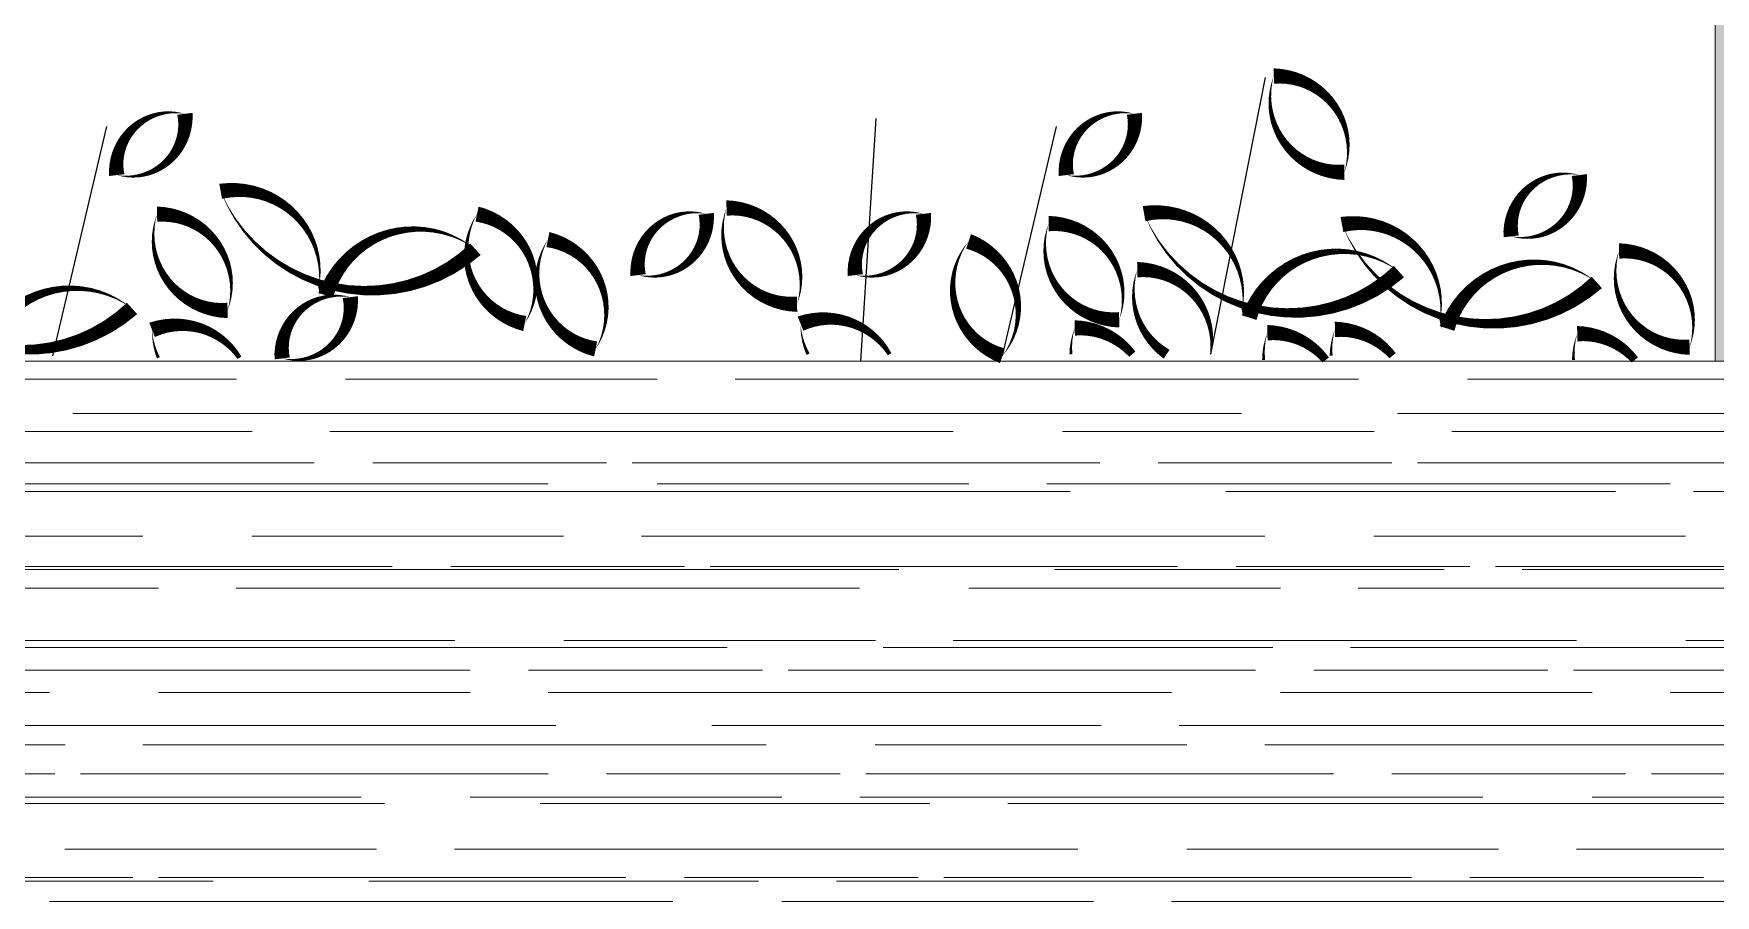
# Model space of a CAD drawing. Header units: metres. Extents: x -442 to 316, y -503 to 125.
# Drawn here: x 103.47 to 108.95, y -78.55 to -75.74 of the extents above; entities that cross this region are included whole.
import ezdxf

# ---------------------------------------------------------------- set-up
doc = ezdxf.new("R2010")
doc.units = ezdxf.units.M
for name, color, linetype in [('SRAFY', 3, 'Continuous'), ('zariz.predmety', 203, 'Continuous'), ('ZDIVO', 1, 'Continuous')]:
    doc.layers.add(name, color=color, linetype=linetype)

msp = doc.modelspace()

# ---------------------------------------------------------------- hatches: boundary and pattern name
at = {"layer": 'SRAFY', "linetype": 'Continuous', "lineweight": 0}
msp.add_hatch(color=252, dxfattribs=at).paths.add_polyline_path([(108.953033, -75.504917), (108.953033, -76.804917), (112.393033, -76.804917), (112.393033, -75.504917)])
h = msp.add_hatch(dxfattribs=at)
h.set_pattern_fill('AR-RROOF', color=256, scale=0.01, style=0)
h.set_pattern_definition([(0, (116.50168, -124.22038), (0.5588, 0.254), [3.81, -0.508, 1.27, -0.254]), (0, (116.8395, -124.0934), (-0.254, 0.33782), [0.762, -0.08382, 1.524, -0.1905]), (0, (116.62868, -124.00448), (1.3208, 0.17018), [2.032, -0.3556, 1.016, -0.254])])
h.paths.add_polyline_path([(103.383033, -76.804917), (103.143033, -76.804917), (103.143033, -80.649402), (103.143033, -81.154917), (103.533033, -81.154917), (103.533033, -78.604917), (117.703033, -78.604917), (117.703033, -80.199957), (118.153033, -80.172646), (118.153033, -76.804917), (118.003033, -76.804917), (117.603033, -76.804917), (115.493033, -76.804917), (115.393033, -76.804917), (114.593033, -76.804917), (112.393033, -76.804917)])
h.paths.add_polyline_path([(110.700431, -77.621224), (111.280431, -77.621224), (111.280431, -77.874795), (110.700431, -77.874795)], flags=24)

# ---------------------------------------------------------------- linework, layer by layer
msp.add_line((108.953033, -75.504917), (108.953033, -76.804917), dxfattribs=at)
at = {"layer": 'zariz.predmety', "color": 253, "linetype": 'Continuous', "ltscale": 0.001}
for p, q in [((107.308755, -76.782184), (107.486786, -75.880363)), ((103.534107, -76.787482), (103.709992, -76.040585)), ((106.168033, -76.804917), (106.217833, -76.013882)), ((106.629675, -76.787482), (106.80556, -76.040585))]:
    msp.add_line(p, q, dxfattribs=at)
for points in [[(107.74423, -76.189376, 0, 0, 0.52056705), (107.74423, -76.189376, 0, 0.05, 0.52056705), (107.514285, -75.875636, 0, 0.05, 0.52056705), (107.74423, -76.189376, 0.05, 0.05, 0)], [(103.742176, -76.198504, 0, 0, 0.52056705), (103.742176, -76.198504, 0, 0.05, 0.52056705), (103.964469, -75.998795, 0, 0.05, 0.52056705), (103.742176, -76.198504, 0.05, 0.05, 0)], [(106.837743, -76.198504, 0, 0, 0.52056705), (106.837743, -76.198504, 0, 0.05, 0.52056705), (107.060036, -75.998795, 0, 0.05, 0.52056705), (106.837743, -76.198504, 0.05, 0.05, 0)], [(108.288057, -76.39816, 0, 0, 0.52056705), (108.288057, -76.39816, 0, 0.05, 0.52056705), (108.51035, -76.198451, 0, 0.05, 0.52056705), (108.288057, -76.39816, 0.05, 0.05, 0)], [(104.911863, -76.440418, 0, 0, 0.52056705), (104.911863, -76.440418, 0, 0.05, 0.52056705), (104.423501, -76.590249, 0, 0.05, 0.52056705), (104.400399, -76.568568, 0, 0.05, 0.52056705), (104.081027, -76.251474, 0, 0.05, 0.52056705), (104.911863, -76.440418, 0.05, 0.05, 0)], [(103.873653, -76.325891, 0, 0, 0.52056705), (103.873653, -76.325891, 0, 0.05, 0.52056705), (104.103597, -76.639632, 0, 0.05, 0.52056705), (103.873653, -76.325891, 0.05, 0.05, 0)], [(104.916833, -76.325697, 0, 0, 0.52056705), (104.916833, -76.325697, 0, 0.05, 0.52056705), (105.072285, -76.682267, 0, 0.05, 0.52056705), (104.916833, -76.325697, 0.05, 0.05, 0)], [(105.44181, -76.524467, 0, 0, 0.52056705), (105.44181, -76.524467, 0, 0.05, 0.52056705), (105.664103, -76.324757, 0, 0.05, 0.52056705), (105.44181, -76.524467, 0.05, 0.05, 0)], [(105.73014, -76.305634, 0, 0, 0.52056705), (105.73014, -76.305634, 0, 0.05, 0.52056705), (105.960085, -76.619375, 0, 0.05, 0.52056705), (105.73014, -76.305634, 0.05, 0.05, 0)], [(106.149966, -76.524467, 0, 0, 0.52056705), (106.149966, -76.524467, 0, 0.05, 0.52056705), (106.372259, -76.324757, 0, 0.05, 0.52056705), (106.149966, -76.524467, 0.05, 0.05, 0)], [(107.922148, -76.513004, 0, 0, 0.52056705), (107.922148, -76.513004, 0, 0.05, 0.52056705), (107.433785, -76.662835, 0, 0.05, 0.52056705), (107.410684, -76.641155, 0, 0.05, 0.52056705), (107.091312, -76.324061, 0, 0.05, 0.52056705), (107.922148, -76.513004, 0.05, 0.05, 0)], [(107.010226, -76.670141, 0, 0, 0.52056705), (107.010226, -76.670141, 0, 0.05, 0.52056705), (106.780281, -76.3564, 0, 0.05, 0.52056705), (107.010226, -76.670141, 0.05, 0.05, 0)], [(108.567303, -76.548419, 0, 0, 0.52056705), (108.567303, -76.548419, 0, 0.05, 0.52056705), (108.07894, -76.69825, 0, 0.05, 0.52056705), (108.055839, -76.676569, 0, 0.05, 0.52056705), (107.736467, -76.359475, 0, 0.05, 0.52056705), (108.567303, -76.548419, 0.05, 0.05, 0)], [(103.792095, -76.633214, 0, 0, 0.52056705), (103.792095, -76.633214, 0, 0.05, 0.52056705), (103.303732, -76.783045, 0, 0.05, 0.52056705), (103.280631, -76.761365, 0, 0.05, 0.52056705), (102.961259, -76.444271, 0, 0.05, 0.52056705), (103.792095, -76.633214, 0.05, 0.05, 0)], [(105.14795, -76.408506, 0, 0, 0.52056705), (105.14795, -76.408506, 0, 0.05, 0.52056705), (105.303403, -76.765077, 0, 0.05, 0.52056705), (105.14795, -76.408506, 0.05, 0.05, 0)], [(106.629675, -76.787482, 0, 0, 0.52056705), (106.629675, -76.787482, 0, 0.05, 0.52056705), (106.519225, -76.414509, 0, 0.05, 0.52056705), (106.629675, -76.787482, 0.05, 0.05, 0)], [(108.639787, -76.445646, 0, 0, 0.52056705), (108.639787, -76.445646, 0, 0.05, 0.52056705), (108.869732, -76.759387, 0, 0.05, 0.52056705), (108.639787, -76.445646, 0.05, 0.05, 0)], [(104.281511, -76.795987, 0, 0, 0.52056705), (104.281511, -76.795987, 0, 0.05, 0.52056705), (104.503804, -76.596278, 0, 0.05, 0.52056705), (104.281511, -76.795987, 0.05, 0.05, 0)]]:
    msp.add_lwpolyline(points, format="xyseb", close=True, dxfattribs=at)
for points in [[(107.308755, -76.782184, 0.004318, 0.05, 0.46896517), (107.069289, -76.506596, 0, 0.034457, 0.34337278), (107.164937, -76.782184, 0, 0, 0)], [(106.261804, -76.782184, 0.013372, 0.05, 0.36684726), (105.971325, -76.682592, 0, 0.01134, 0.10928942), (105.995862, -76.782184, 0, 0, 0)], [(104.142457, -76.793658, 0.014508, 0.05, 0.35451813), (103.857473, -76.70285, 0, 0.010276, 0.09896207), (103.877888, -76.793658, 0, 0.010276, 0.09896207)], [(107.053025, -76.782184, 0.02658, 0.05, 0.22868274), (106.865253, -76.696516, 0, 0.009549, 0.09191829), (106.852819, -76.782184, 0, 0, 0)], [(107.683808, -76.800962, 0.026112, 0.05, 0.23341693), (107.493338, -76.711987, 0, 0.009912, 0.09543544), (107.481057, -76.800962, 0, 0.009912, 0.09543544)], [(107.901367, -76.786927, 0.02658, 0.05, 0.22868274), (107.713594, -76.701259, 0, 0.009549, 0.09191829), (107.70116, -76.786927, 0, 0.009549, 0.09191829)], [(108.691259, -76.800962, 0.02658, 0.05, 0.22868274), (108.503487, -76.715295, 0, 0.009549, 0.09191829), (108.491053, -76.800962, 0, 0, 0)]]:
    msp.add_lwpolyline(points, format="xyseb", dxfattribs=at)
at = {"layer": 'ZDIVO', "linetype": 'Continuous', "lineweight": 0}
for p, q in [((103.383033, -76.804917), (117.603033, -76.804917)), ((104.473033, -76.804917), (104.233033, -76.804917))]:
    msp.add_line(p, q, dxfattribs=at)

doc.saveas('drawing.dxf')
